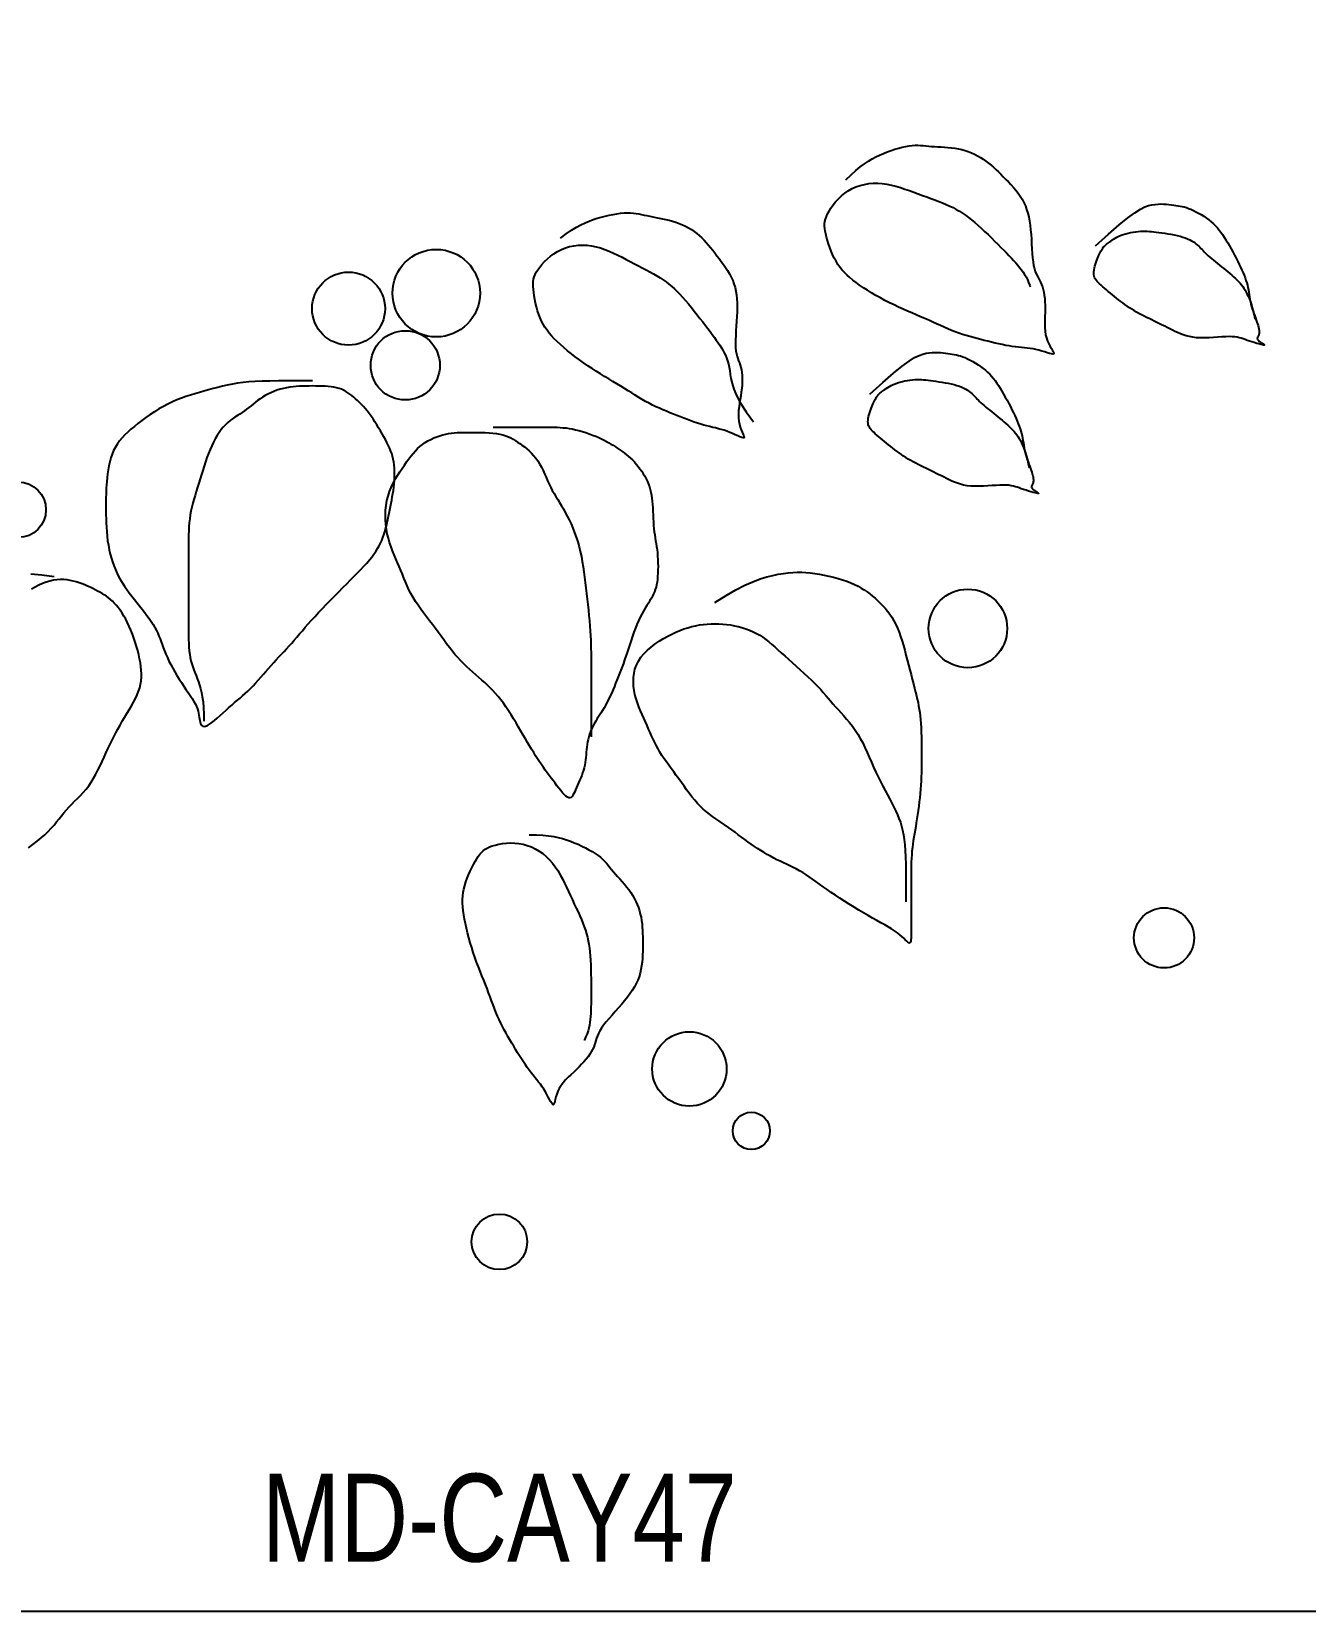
# Model space of a CAD drawing. Header units: millimetres. Extents: x 21129 to 2803301, y -510327 to 166837.
# Drawn here: x 369041 to 374845, y -160163 to -152966 of the extents above; entities that cross this region are included whole.
import ezdxf
from ezdxf.enums import TextEntityAlignment as Align

# ---------------------------------------------------------------- set-up
doc = ezdxf.new("R2010")
doc.units = ezdxf.units.MM
doc.layers.add('....01_TNT_A_DRAWING', color=7, linetype='Continuous')
doc.layers.add('....20_TNT_N_TEXT', color=9, linetype='Continuous')
doc.layers.add('....13_TNT_F_TREE', color=76, linetype='Continuous', transparency=0.5)
doc.styles.add('.TNT_A_TXT_3_NOTE', font='uromans.shx', dxfattribs={"width": 0.8})

# ---------------------------------------------------------------- blocks, each defined once
blk = doc.blocks.new('md-cay47')
for points in [[(789.2, 2355.6), (801.1, 2367.1), (812, 2376.9), (822.1, 2385.2), (831.6, 2392.2), (840.5, 2398.2), (849.1, 2403.2), (857.6, 2407.7), (866.1, 2411.7), (874.8, 2415.5), (883.5, 2419.1), (892.3, 2422.3), (901, 2425.3), (909.6, 2427.9), (917.9, 2430.1), (925.8, 2431.9), (933.3, 2433.2), (940.4, 2434), (947, 2434.3), (953.3, 2434.3), (959.5, 2434), (965.6, 2433.6), (971.7, 2433), (978, 2432.4), (984.6, 2431.8), (991.5, 2431.3), (998.8, 2430.9), (1006.3, 2430.5), (1014, 2430.1), (1021.9, 2429.5), (1029.8, 2428.7), (1037.7, 2427.6), (1045.5, 2426.2), (1053.2, 2424.5), (1060.8, 2422.4), (1068.2, 2419.9), (1075.5, 2417.1), (1082.5, 2413.9), (1089.3, 2410.5), (1095.9, 2406.7), (1102.3, 2402.7), (1108.4, 2398.4), (1114.3, 2393.9), (1120, 2389.1), (1125.7, 2384.2), (1131.2, 2379), (1136.8, 2373.7), (1142.3, 2368.2), (1148, 2362.5), (1153.7, 2356.7), (1159.5, 2350.8), (1165.3, 2344.7), (1171, 2338.5), (1176.5, 2332), (1181.6, 2325.3), (1186.5, 2318.4), (1190.9, 2311.3), (1194.8, 2303.9), (1198.2, 2296.2), (1201.1, 2288.1), (1203.7, 2279.8), (1205.8, 2271), (1207.6, 2261.8), (1209, 2252.1), (1210.2, 2242), (1211.1, 2231.4), (1211.9, 2220.5), (1212.5, 2209.5), (1213.1, 2198.5), (1213.8, 2188), (1214.6, 2177.9), (1215.7, 2168.6), (1217.1, 2160.3), (1218.8, 2153), (1220.8, 2146.7), (1223.1, 2141.2), (1225.5, 2136.2), (1228, 2131.5), (1230.5, 2127), (1232.8, 2122.3), (1235, 2117.3), (1237, 2111.9), (1238.7, 2105.9), (1240.1, 2099.6), (1241.3, 2092.7), (1242.2, 2085.5), (1242.8, 2078), (1243.2, 2070.1), (1243.3, 2061.9), (1243.2, 2053.5), (1242.9, 2044.9), (1242.7, 2036.3), (1242.6, 2027.6), (1242.7, 2019.1), (1243.3, 2010.9), (1244.3, 2002.9), (1246, 1995.4), (1248.4, 1988.4), (1251.3, 1982), (1254.4, 1976.2), (1257.4, 1971.2), (1260, 1966.9), (1262, 1963.5), (1262.9, 1961), (1262.6, 1959.4), (1260.8, 1958.9), (1257.7, 1959.2), (1253.4, 1960.2), (1248.2, 1961.7), (1242.3, 1963.5), (1235.9, 1965.5), (1229.2, 1967.4), (1222.4, 1969.1), (1215.7, 1970.5), (1209.1, 1971.6), (1202.6, 1972.4), (1196, 1973.1), (1189.3, 1973.7), (1182.5, 1974.4), (1175.6, 1975.1), (1168.4, 1976), (1161, 1977.2), (1153.4, 1978.6), (1145.6, 1980.2), (1137.6, 1981.9), (1129.5, 1983.8), (1121.3, 1985.8), (1113, 1987.8), (1104.7, 1989.9), (1096.4, 1992), (1088.1, 1994.1), (1079.8, 1996.3), (1071.5, 1998.5), (1063.2, 2001), (1054.9, 2003.5), (1046.5, 2006.3), (1038.2, 2009.3), (1029.9, 2012.5), (1021.6, 2016), (1013.2, 2019.7), (1004.7, 2023.5), (996, 2027.4), (987.2, 2031.5), (978.2, 2035.6), (969, 2039.8), (959.5, 2043.9), (949.8, 2048.1), (939.9, 2052.4), (929.9, 2056.7), (919.7, 2061.2), (909.4, 2065.9), (899.1, 2070.7), (888.7, 2075.8), (878.3, 2081.1), (868, 2086.6), (857.9, 2092.3), (848, 2098.1), (838.5, 2104), (829.3, 2109.9), (820.6, 2115.7), (812.5, 2121.5), (805.1, 2127.2), (798.2, 2132.8), (791.9, 2138.4), (786.1, 2144.2), (780.7, 2150.1), (775.7, 2156.4), (771.2, 2162.9), (766.9, 2170), (762.8, 2177.5), (759.1, 2185.4), (755.7, 2193.5), (752.5, 2201.7), (749.7, 2209.8), (747.2, 2217.7), (745.1, 2225.3), (743.4, 2232.3), (742, 2238.8), (741.1, 2244.7), (740.7, 2250.3), (740.8, 2255.7), (741.5, 2261), (742.8, 2266.4), (744.8, 2272), (747.6, 2278), (751.1, 2284.5), (755.3, 2291.3), (760.3, 2298.3), (765.9, 2305.4), (772.2, 2312.3), (779.2, 2318.9), (786.7, 2325.1), (794.7, 2330.7), (803.3, 2335.5), (812.3, 2339.5), (821.7, 2342.7), (831.4, 2345.2), (841.4, 2346.9), (851.6, 2347.8), (861.9, 2347.9), (872.3, 2347.3), (882.7, 2345.9), (893.1, 2343.8), (903.4, 2341.2), (913.7, 2338.1), (923.9, 2334.7), (934, 2331.1), (944.1, 2327.4), (954, 2323.7), (963.8, 2320.2), (973.4, 2316.7), (982.9, 2313.3), (992.1, 2309.9), (1001, 2306.5), (1009.7, 2303.1), (1018, 2299.6), (1026, 2296), (1033.6, 2292.3), (1040.9, 2288.4), (1048, 2284.3), (1054.9, 2279.9), (1061.8, 2275.2), (1068.7, 2270.1), (1075.6, 2264.6), (1082.8, 2258.6), (1090.2, 2252.2), (1097.7, 2245.3), (1105.4, 2238.1), (1113.1, 2230.8), (1120.7, 2223.3), (1128.1, 2216), (1135.4, 2208.8), (1142.3, 2201.8), (1148.9, 2195.3), (1155, 2189), (1160.9, 2183.1), (1166.3, 2177.4), (1171.5, 2171.9), (1176.4, 2166.6), (1180.9, 2161.3), (1185.2, 2156.1), (1189.2, 2150.9), (1193, 2145.6), (1196.5, 2140.1), (1199.8, 2134.4), (1202.9, 2128.3), (1205.7, 2121.7), (1208.4, 2114.7), (1209.1, 2112.2)], [(138.9, 2222.4), (152.2, 2232.3), (164.3, 2240.6), (175.4, 2247.5), (185.6, 2253.2), (195.3, 2257.9), (204.5, 2261.8), (213.5, 2265.1), (222.4, 2268), (231.5, 2270.7), (240.6, 2273.1), (249.8, 2275.2), (258.8, 2277), (267.6, 2278.5), (276.1, 2279.6), (284.2, 2280.3), (291.8, 2280.6), (298.9, 2280.5), (305.5, 2280), (311.8, 2279.1), (317.9, 2278.1), (323.8, 2276.8), (329.9, 2275.4), (336, 2274), (342.5, 2272.6), (349.3, 2271.2), (356.4, 2269.9), (363.8, 2268.5), (371.4, 2267), (379.1, 2265.4), (386.9, 2263.6), (394.6, 2261.6), (402.2, 2259.2), (409.6, 2256.5), (416.9, 2253.4), (423.9, 2249.9), (430.7, 2246.2), (437.3, 2242.2), (443.6, 2237.9), (449.7, 2233.3), (455.4, 2228.5), (460.9, 2223.4), (466.2, 2218.2), (471.3, 2212.7), (476.2, 2207.1), (481, 2201.2), (485.8, 2195.2), (490.6, 2189.1), (495.5, 2182.7), (500.5, 2176.2), (505.5, 2169.6), (510.4, 2162.8), (515.2, 2155.9), (519.8, 2148.8), (524.1, 2141.5), (528, 2134), (531.4, 2126.3), (534.3, 2118.5), (536.7, 2110.4), (538.6, 2102.1), (540, 2093.4), (541, 2084.5), (541.6, 2075.1), (541.8, 2065.4), (541.6, 2055.2), (541.1, 2044.5), (540.4, 2033.6), (539.6, 2022.6), (538.9, 2011.7), (538.2, 2001.1), (537.7, 1991), (537.5, 1981.7), (537.8, 1973.2), (538.6, 1965.8), (539.8, 1959.3), (541.3, 1953.5), (543.1, 1948.3), (544.9, 1943.3), (546.8, 1938.5), (548.5, 1933.5), (550.1, 1928.3), (551.3, 1922.7), (552.2, 1916.6), (552.8, 1910), (553, 1903.1), (553, 1895.9), (552.7, 1888.3), (552, 1880.4), (551.1, 1872.3), (549.9, 1864), (548.5, 1855.5), (547.1, 1846.9), (545.9, 1838.4), (545, 1830), (544.4, 1821.7), (544.4, 1813.7), (545.1, 1806), (546.6, 1798.8), (548.7, 1792), (551, 1785.9), (553.3, 1780.5), (555.3, 1775.9), (556.8, 1772.3), (557.4, 1769.6), (556.9, 1768.1), (555.1, 1767.8), (552, 1768.6), (547.9, 1770.1), (543, 1772.2), (537.3, 1774.8), (531.3, 1777.6), (524.9, 1780.4), (518.4, 1783), (511.9, 1785.2), (505.5, 1787.1), (499.1, 1788.8), (492.6, 1790.4), (486.1, 1791.8), (479.4, 1793.4), (472.7, 1795), (465.7, 1796.8), (458.5, 1799), (451.1, 1801.3), (443.6, 1803.9), (435.9, 1806.7), (428.1, 1809.6), (420.2, 1812.6), (412.3, 1815.7), (404.3, 1818.8), (396.3, 1822), (388.4, 1825.2), (380.4, 1828.4), (372.5, 1831.7), (364.6, 1835.2), (356.6, 1838.8), (348.8, 1842.6), (340.9, 1846.7), (333.1, 1851), (325.3, 1855.5), (317.4, 1860.2), (309.5, 1865.1), (301.4, 1870.2), (293.2, 1875.3), (284.8, 1880.6), (276.2, 1885.9), (267.4, 1891.2), (258.3, 1896.6), (249, 1902.2), (239.6, 1907.8), (230.1, 1913.5), (220.5, 1919.5), (210.9, 1925.6), (201.2, 1932), (191.6, 1938.6), (182.2, 1945.4), (172.9, 1952.4), (163.8, 1959.4), (155.1, 1966.5), (146.8, 1973.5), (138.9, 1980.4), (131.7, 1987.2), (125, 1993.8), (118.9, 2000.2), (113.4, 2006.7), (108.4, 2013.1), (103.8, 2019.7), (99.7, 2026.5), (96, 2033.7), (92.7, 2041.2), (89.7, 2049.2), (87, 2057.5), (84.6, 2066), (82.5, 2074.5), (80.8, 2082.9), (79.4, 2091.1), (78.3, 2098.8), (77.4, 2106.1), (76.9, 2112.6), (76.8, 2118.6), (77.1, 2124.2), (77.9, 2129.6), (79.3, 2134.8), (81.3, 2139.9), (84, 2145.2), (87.5, 2150.8), (91.8, 2156.8), (96.9, 2163), (102.8, 2169.3), (109.3, 2175.6), (116.4, 2181.6), (124.2, 2187.3), (132.4, 2192.5), (141.1, 2196.9), (150.2, 2200.6), (159.7, 2203.4), (169.4, 2205.4), (179.4, 2206.6), (189.5, 2207), (199.7, 2206.5), (210, 2205.3), (220.2, 2203.3), (230.3, 2200.6), (240.3, 2197.2), (250.2, 2193.3), (260, 2188.9), (269.7, 2184.2), (279.3, 2179.3), (288.8, 2174.3), (298.2, 2169.4), (307.4, 2164.6), (316.5, 2159.9), (325.4, 2155.3), (334.1, 2150.7), (342.6, 2146.2), (350.7, 2141.7), (358.5, 2137.2), (366, 2132.6), (373, 2127.9), (379.8, 2123.1), (386.2, 2118.1), (392.5, 2112.9), (398.7, 2107.3), (404.9, 2101.4), (411.1, 2095), (417.4, 2088.2), (423.9, 2080.8), (430.5, 2073), (437.2, 2064.9), (443.8, 2056.6), (450.4, 2048.2), (456.8, 2040), (463.1, 2031.9), (469.1, 2024.1), (474.7, 2016.8), (480, 2009.8), (485, 2003.1), (489.7, 1996.8), (494.1, 1990.7), (498.3, 1984.7), (502.1, 1978.9), (505.7, 1973.2), (509, 1967.5), (512, 1961.8), (514.8, 1955.9), (517.3, 1949.8), (519.6, 1943.3), (521.6, 1936.5), (523.3, 1929.1), (524.7, 1921.2), (525.9, 1912.5), (527.5, 1902.8), (530, 1891.7), (534, 1879), (540.3, 1864.2), (549.4, 1847.1), (561.9, 1827.3), (578.5, 1804.4)], [(1358.3, 2205.1), (1387.9, 2232), (1412.2, 2253.1), (1431.8, 2269.1), (1447.7, 2280.7), (1460.3, 2288.7), (1470.5, 2293.8), (1479.1, 2296.9), (1486.6, 2298.7), (1493.7, 2299.8), (1500.6, 2300.4), (1507.2, 2300.6), (1513.5, 2300.5), (1519.5, 2300.1), (1525.3, 2299.5), (1530.9, 2298.9), (1536.2, 2298.2), (1541.2, 2297.5), (1546, 2296.7), (1550.8, 2295.9), (1555.5, 2295), (1560.2, 2293.8), (1565.1, 2292.4), (1570.1, 2290.7), (1575.4, 2288.6), (1581, 2286.1), (1586.8, 2283.1), (1592.8, 2279.9), (1598.9, 2276.3), (1604.9, 2272.5), (1610.8, 2268.4), (1616.4, 2264.2), (1621.8, 2259.9), (1626.7, 2255.4), (1631.4, 2250.9), (1635.7, 2246.2), (1639.8, 2241.3), (1643.8, 2236.2), (1647.6, 2230.8), (1651.4, 2225), (1655.3, 2218.9), (1659.2, 2212.4), (1663.1, 2205.6), (1667, 2198.6), (1670.9, 2191.4), (1674.7, 2184.2), (1678.4, 2177), (1682, 2169.9), (1685.3, 2163.1), (1688.5, 2156.5), (1691.4, 2150.1), (1694.1, 2144), (1696.6, 2138.1), (1698.8, 2132.4), (1700.8, 2126.7), (1702.5, 2121.2), (1704, 2115.8), (1705.2, 2110.4), (1706.2, 2105), (1707.2, 2099.6), (1708, 2094.2), (1708.8, 2088.9), (1709.8, 2083.5), (1710.8, 2078.1), (1712, 2072.7), (1713.5, 2067.3), (1715.2, 2061.8), (1717, 2056.5), (1718.8, 2051.2), (1720.7, 2046), (1722.6, 2041), (1724.4, 2036.2), (1725.9, 2031.7), (1727.3, 2027.4), (1728.5, 2023.5), (1729.4, 2019.8), (1730.1, 2016.4), (1730.6, 2013.3), (1730.9, 2010.5), (1730.9, 2008), (1730.8, 2005.8), (1730.4, 2003.9), (1729.8, 2002.2), (1729.2, 2000.8), (1728.5, 1999.5), (1727.8, 1998.3), (1727.2, 1997.3), (1726.8, 1996.2), (1726.5, 1995.2), (1726.5, 1994.2), (1726.7, 1993.1), (1727.2, 1992), (1728, 1990.8), (1729, 1989.6), (1730.3, 1988.4), (1731.8, 1987.2), (1733.6, 1985.9), (1735.6, 1984.6), (1737.7, 1983.3), (1739.7, 1982), (1741.3, 1981), (1742.5, 1980.1), (1743, 1979.5), (1742.6, 1979.2), (1741.1, 1979.3), (1738.4, 1979.7), (1734.8, 1980.6), (1730.3, 1981.8), (1725.2, 1983.2), (1719.8, 1984.8), (1714.2, 1986.5), (1708.6, 1988.2), (1703.4, 1990), (1698.6, 1991.7), (1694.2, 1993.3), (1689.8, 1994.7), (1685.4, 1996), (1680.6, 1997), (1675.4, 1997.8), (1669.5, 1998.3), (1662.6, 1998.4), (1654.8, 1998.2), (1646, 1997.7), (1636.7, 1997.1), (1626.9, 1996.5), (1616.9, 1995.9), (1607, 1995.6), (1597.3, 1995.6), (1588.2, 1996), (1579.7, 1997), (1571.9, 1998.4), (1564.6, 2000.2), (1557.8, 2002.4), (1551.3, 2004.9), (1545.1, 2007.6), (1539.1, 2010.4), (1533.2, 2013.3), (1527.3, 2016.2), (1521.5, 2019.1), (1515.6, 2022), (1509.7, 2024.9), (1503.8, 2027.8), (1497.9, 2030.7), (1492, 2033.7), (1486.1, 2036.6), (1480.2, 2039.5), (1474.3, 2042.4), (1468.5, 2045.3), (1462.7, 2048.3), (1457, 2051.4), (1451.4, 2054.5), (1445.9, 2057.7), (1440.5, 2061), (1435.3, 2064.4), (1430.2, 2067.9), (1425.2, 2071.5), (1420.3, 2075.1), (1415.4, 2078.8), (1410.7, 2082.6), (1405.9, 2086.3), (1401.2, 2090.1), (1396.5, 2093.9), (1391.8, 2097.7), (1387.2, 2101.4), (1382.8, 2105.1), (1378.5, 2108.6), (1374.5, 2112.1), (1370.8, 2115.4), (1367.4, 2118.5), (1364.3, 2121.5), (1361.6, 2124.4), (1359.3, 2127.2), (1357.4, 2130), (1355.9, 2132.9), (1354.8, 2136), (1354.1, 2139.2), (1353.9, 2142.8), (1354.1, 2146.6), (1354.7, 2150.7), (1355.6, 2154.9), (1356.7, 2159.3), (1358.1, 2163.7), (1359.6, 2168.1), (1361.2, 2172.4), (1362.8, 2176.5), (1364.3, 2180.3), (1365.9, 2183.9), (1367.4, 2187.3), (1368.9, 2190.3), (1370.3, 2193.2), (1371.7, 2195.7), (1373.1, 2198), (1374.4, 2200.1), (1375.7, 2201.9), (1377, 2203.5), (1378.4, 2204.9), (1379.8, 2206.3), (1381.4, 2207.7), (1383.1, 2209.1), (1385.1, 2210.6), (1387.3, 2212.3), (1389.8, 2214.2), (1392.6, 2216.2), (1395.7, 2218.4), (1399.1, 2220.6), (1402.8, 2222.9), (1406.9, 2225.1), (1411.4, 2227.3), (1416.2, 2229.3), (1421.3, 2231.1), (1426.8, 2232.8), (1432.4, 2234.3), (1438.2, 2235.5), (1444, 2236.6), (1449.8, 2237.5), (1455.4, 2238.1), (1460.8, 2238.6), (1466, 2238.8), (1470.9, 2238.8), (1475.8, 2238.6), (1480.7, 2238.3), (1485.7, 2237.8), (1490.9, 2237.2), (1496.4, 2236.5), (1502.4, 2235.7), (1508.8, 2234.8), (1515.6, 2233.8), (1522.6, 2232.8), (1529.8, 2231.6), (1536.9, 2230.3), (1543.9, 2228.8), (1550.6, 2227.2), (1556.9, 2225.4), (1562.6, 2223.4), (1567.9, 2221.3), (1572.7, 2219.1), (1577, 2216.7), (1580.9, 2214.3), (1584.5, 2211.8), (1587.7, 2209.3), (1590.7, 2206.8), (1593.4, 2204.3), (1595.9, 2201.9), (1598.3, 2199.4), (1600.7, 2196.9), (1603.1, 2194.3), (1605.7, 2191.6), (1608.5, 2188.7), (1611.5, 2185.8), (1615, 2182.6), (1618.7, 2179.3), (1622.7, 2175.8), (1627, 2172.3), (1631.4, 2168.6), (1636, 2164.9), (1640.7, 2161.1), (1645.4, 2157.4), (1650.1, 2153.6), (1654.8, 2149.8), (1659.4, 2146), (1663.9, 2142.2), (1668.3, 2138.5), (1672.6, 2134.8), (1676.6, 2131.1), (1680.4, 2127.4), (1684, 2123.7), (1687.3, 2120.1), (1690.4, 2116.4), (1693.4, 2112.5), (1696.2, 2108.5), (1698.8, 2104.2), (1701.4, 2099.7), (1703.9, 2094.8), (1706.3, 2089.6), (1708.7, 2083.9), (1711, 2077.7), (1713.2, 2071), (1715.3, 2063.7), (1717.4, 2055.8), (1719.3, 2047.2), (1721.2, 2037.9)], [(843.9, 1867.1), (873.4, 1894), (897.7, 1915.1), (917.4, 1931.1), (933.2, 1942.6), (945.9, 1950.6), (956.1, 1955.8), (964.6, 1958.9), (972.1, 1960.6), (979.3, 1961.7), (986.1, 1962.4), (992.7, 1962.6), (999, 1962.5), (1005.1, 1962.1), (1010.9, 1961.5), (1016.4, 1960.9), (1021.7, 1960.1), (1026.7, 1959.5), (1031.6, 1958.7), (1036.3, 1957.9), (1041, 1957), (1045.8, 1955.8), (1050.6, 1954.4), (1055.6, 1952.7), (1060.9, 1950.6), (1066.5, 1948), (1072.4, 1945.1), (1078.4, 1941.8), (1084.4, 1938.3), (1090.4, 1934.4), (1096.3, 1930.4), (1102, 1926.2), (1107.3, 1921.9), (1112.3, 1917.4), (1116.9, 1912.9), (1121.3, 1908.2), (1125.4, 1903.3), (1129.3, 1898.2), (1133.2, 1892.7), (1137, 1887), (1140.8, 1880.9), (1144.7, 1874.4), (1148.6, 1867.6), (1152.5, 1860.6), (1156.4, 1853.4), (1160.2, 1846.2), (1164, 1839), (1167.5, 1831.9), (1170.9, 1825.1), (1174, 1818.5), (1177, 1812.1), (1179.7, 1806), (1182.1, 1800.1), (1184.3, 1794.3), (1186.3, 1788.7), (1188, 1783.2), (1189.5, 1777.8), (1190.8, 1772.3), (1191.8, 1767), (1192.7, 1761.6), (1193.6, 1756.2), (1194.4, 1750.9), (1195.3, 1745.5), (1196.3, 1740.1), (1197.6, 1734.7), (1199, 1729.3), (1200.7, 1723.8), (1202.5, 1718.5), (1204.4, 1713.2), (1206.3, 1708), (1208.1, 1703), (1209.9, 1698.2), (1211.5, 1693.7), (1212.9, 1689.4), (1214, 1685.4), (1215, 1681.8), (1215.7, 1678.4), (1216.2, 1675.3), (1216.4, 1672.5), (1216.5, 1670), (1216.3, 1667.8), (1215.9, 1665.9), (1215.4, 1664.2), (1214.7, 1662.8), (1214, 1661.5), (1213.4, 1660.3), (1212.8, 1659.3), (1212.3, 1658.2), (1212.1, 1657.2), (1212, 1656.2), (1212.3, 1655.1), (1212.8, 1654), (1213.6, 1652.8), (1214.6, 1651.6), (1215.8, 1650.4), (1217.4, 1649.2), (1219.2, 1647.9), (1221.2, 1646.5), (1223.3, 1645.2), (1225.2, 1644), (1226.9, 1643), (1228, 1642.1), (1228.5, 1641.5), (1228.1, 1641.2), (1226.6, 1641.2), (1224, 1641.7), (1220.3, 1642.6), (1215.8, 1643.8), (1210.7, 1645.2), (1205.3, 1646.8), (1199.7, 1648.5), (1194.2, 1650.2), (1189, 1652), (1184.2, 1653.7), (1179.7, 1655.3), (1175.4, 1656.7), (1170.9, 1658), (1166.2, 1659), (1160.9, 1659.8), (1155, 1660.2), (1148.2, 1660.4), (1140.3, 1660.2), (1131.6, 1659.7), (1122.2, 1659.1), (1112.4, 1658.5), (1102.5, 1657.9), (1092.5, 1657.6), (1082.9, 1657.6), (1073.7, 1658), (1065.3, 1658.9), (1057.4, 1660.4), (1050.2, 1662.2), (1043.3, 1664.4), (1036.9, 1666.9), (1030.7, 1669.6), (1024.7, 1672.4), (1018.8, 1675.3), (1012.9, 1678.2), (1007, 1681.1), (1001.1, 1684), (995.2, 1686.9), (989.3, 1689.8), (983.4, 1692.7), (977.5, 1695.6), (971.6, 1698.5), (965.8, 1701.5), (959.9, 1704.4), (954.1, 1707.3), (948.3, 1710.3), (942.6, 1713.4), (937, 1716.5), (931.4, 1719.7), (926.1, 1723), (920.8, 1726.4), (915.7, 1729.9), (910.7, 1733.5), (905.8, 1737.1), (901, 1740.8), (896.2, 1744.6), (891.5, 1748.3), (886.7, 1752.1), (882, 1755.9), (877.4, 1759.7), (872.8, 1763.4), (868.3, 1767.1), (864.1, 1770.6), (860.1, 1774.1), (856.3, 1777.4), (852.9, 1780.5), (849.8, 1783.5), (847.2, 1786.4), (844.9, 1789.2), (843, 1792), (841.4, 1794.9), (840.4, 1798), (839.7, 1801.2), (839.5, 1804.7), (839.7, 1808.6), (840.2, 1812.7), (841.1, 1816.9), (842.3, 1821.3), (843.6, 1825.7), (845.1, 1830.1), (846.7, 1834.4), (848.3, 1838.5), (849.9, 1842.3), (851.4, 1845.9), (852.9, 1849.3), (854.4, 1852.3), (855.8, 1855.2), (857.2, 1857.7), (858.6, 1860), (859.9, 1862.1), (861.2, 1863.9), (862.6, 1865.5), (863.9, 1866.9), (865.4, 1868.3), (866.9, 1869.7), (868.7, 1871.1), (870.6, 1872.6), (872.8, 1874.3), (875.3, 1876.2), (878.1, 1878.2), (881.2, 1880.4), (884.6, 1882.6), (888.4, 1884.9), (892.5, 1887.1), (896.9, 1889.3), (901.7, 1891.3), (906.9, 1893.1), (912.3, 1894.8), (918, 1896.3), (923.7, 1897.5), (929.5, 1898.6), (935.3, 1899.5), (940.9, 1900.1), (946.4, 1900.6), (951.5, 1900.8), (956.5, 1900.8), (961.4, 1900.6), (966.2, 1900.3), (971.2, 1899.8), (976.5, 1899.2), (982, 1898.5), (987.9, 1897.7), (994.3, 1896.8), (1001.1, 1895.8), (1008.2, 1894.7), (1015.3, 1893.6), (1022.5, 1892.2), (1029.4, 1890.8), (1036.1, 1889.2), (1042.4, 1887.4), (1048.2, 1885.4), (1053.4, 1883.3), (1058.2, 1881.1), (1062.6, 1878.7), (1066.5, 1876.3), (1070.1, 1873.8), (1073.3, 1871.3), (1076.2, 1868.8), (1078.9, 1866.3), (1081.4, 1863.9), (1083.8, 1861.4), (1086.2, 1858.9), (1088.7, 1856.3), (1091.2, 1853.6), (1094, 1850.7), (1097.1, 1847.7), (1100.5, 1844.6), (1104.3, 1841.3), (1108.3, 1837.8), (1112.5, 1834.3), (1117, 1830.6), (1121.6, 1826.9), (1126.2, 1823.1), (1130.9, 1819.3), (1135.7, 1815.6), (1140.3, 1811.8), (1145, 1808), (1149.5, 1804.2), (1153.9, 1800.5), (1158.1, 1796.7), (1162.1, 1793), (1166, 1789.4), (1169.5, 1785.7), (1172.9, 1782.1), (1176, 1778.3), (1178.9, 1774.5), (1181.7, 1770.5), (1184.4, 1766.2), (1187, 1761.7), (1189.4, 1756.8), (1191.9, 1751.5), (1194.2, 1745.9), (1196.5, 1739.7), (1198.7, 1733), (1200.9, 1725.7), (1202.9, 1717.8), (1204.9, 1709.2), (1206.8, 1699.9)], [(-426.1, 1897.8), (-455.1, 1897.8), (-480.7, 1897.7), (-503.2, 1897.6), (-523, 1897.3), (-540.6, 1896.8), (-556.4, 1896.2), (-570.6, 1895.2), (-583.9, 1893.9), (-596.5, 1892.2), (-608.4, 1890.3), (-620, 1888), (-631.1, 1885.6), (-641.8, 1882.9), (-652.4, 1880.1), (-662.8, 1877.2), (-673.1, 1874.3), (-683.4, 1871.4), (-693.7, 1868.3), (-703.9, 1865.2), (-714.2, 1861.8), (-724.5, 1858.2), (-734.8, 1854.2), (-745.1, 1849.8), (-755.4, 1844.9), (-765.7, 1839.5), (-775.9, 1833.7), (-785.9, 1827.4), (-795.8, 1820.9), (-805.4, 1814.3), (-814.6, 1807.5), (-823.5, 1800.7), (-831.8, 1794), (-839.6, 1787.5), (-846.9, 1781), (-853.6, 1774.6), (-859.8, 1768.1), (-865.4, 1761.4), (-870.4, 1754.4), (-874.9, 1747), (-878.9, 1739.2), (-882.3, 1730.9), (-885.2, 1722.1), (-887.6, 1713.1), (-889.6, 1703.9), (-891.3, 1694.8), (-892.6, 1685.8), (-893.7, 1677), (-894.5, 1668.7), (-895.2, 1660.9), (-895.7, 1653.5), (-896, 1646.3), (-896.3, 1639.3), (-896.4, 1632.3), (-896.5, 1625.2), (-896.5, 1617.8), (-896.5, 1609.9), (-896.5, 1601.6), (-896.4, 1592.8), (-896.3, 1583.5), (-896, 1574), (-895.5, 1564.1), (-894.8, 1554), (-893.9, 1543.8), (-892.6, 1533.6), (-890.9, 1523.3), (-888.9, 1513.1), (-886.5, 1502.9), (-883.8, 1492.9), (-880.6, 1483.1), (-877.1, 1473.5), (-873.3, 1464.2), (-869.1, 1455.2), (-864.5, 1446.6), (-859.6, 1438.3), (-854.4, 1430.3), (-849, 1422.4), (-843.4, 1414.8), (-837.6, 1407.3), (-831.8, 1399.9), (-825.9, 1392.6), (-820.1, 1385.2), (-814.3, 1377.9), (-808.6, 1370.7), (-803.2, 1363.5), (-798, 1356.3), (-793.1, 1349.3), (-788.7, 1342.5), (-784.8, 1335.8), (-781.4, 1329.3), (-778.4, 1322.9), (-775.7, 1316.5), (-773.3, 1310.1), (-770.9, 1303.6), (-768.5, 1297), (-766, 1290.1), (-763.2, 1282.9), (-760.1, 1275.4), (-756.6, 1267.6), (-752.9, 1259.5), (-748.8, 1251.3), (-744.4, 1243.1), (-739.8, 1234.7), (-735, 1226.5), (-729.9, 1218.3), (-724.7, 1210.3), (-719.4, 1202.5), (-714.2, 1195), (-709.1, 1187.7), (-704.3, 1180.7), (-699.9, 1174), (-696, 1167.6), (-692.7, 1161.5), (-690.1, 1155.8), (-688.1, 1150.5), (-686.6, 1145.4), (-685.6, 1140.7), (-684.8, 1136.3), (-684.1, 1132), (-683.5, 1128.1), (-682.9, 1124.3), (-682, 1120.7), (-680.9, 1117.5), (-679.5, 1114.7), (-677.7, 1112.6), (-675.5, 1111.1), (-672.7, 1110.5), (-669.3, 1111), (-665.2, 1112.6), (-660.5, 1115.4), (-655.1, 1119.3), (-649.2, 1124), (-642.9, 1129.4), (-636.4, 1135.3), (-629.7, 1141.5), (-622.9, 1147.7), (-616.2, 1153.7), (-609.7, 1159.4), (-603.3, 1164.8), (-597.1, 1170.1), (-591, 1175.2), (-585, 1180.4), (-579, 1185.6), (-573.1, 1191.1), (-567.2, 1196.8), (-561.4, 1202.8), (-555.5, 1209.2), (-549.6, 1215.7), (-543.7, 1222.5), (-537.8, 1229.3), (-532, 1236.1), (-526.1, 1242.9), (-520.2, 1249.6), (-514.3, 1256.2), (-508.4, 1262.5), (-502.6, 1268.8), (-496.7, 1275.1), (-490.8, 1281.3), (-484.9, 1287.6), (-479, 1294), (-473.2, 1300.5), (-467.3, 1307.3), (-461.3, 1314.2), (-455.2, 1321.3), (-448.9, 1328.7), (-442.3, 1336.4), (-435.4, 1344.3), (-428.1, 1352.6), (-420.2, 1361.3), (-411.9, 1370.2), (-403.1, 1379.5), (-394, 1388.9), (-384.7, 1398.5), (-375.3, 1408), (-365.9, 1417.4), (-356.7, 1426.7), (-347.7, 1435.7), (-339.1, 1444.3), (-330.9, 1452.6), (-323, 1460.6), (-315.6, 1468.2), (-308.7, 1475.6), (-302.3, 1482.8), (-296.3, 1489.7), (-290.9, 1496.4), (-286, 1502.9), (-281.6, 1509.3), (-277.7, 1515.6), (-274.2, 1521.8), (-271.1, 1528.1), (-268.3, 1534.4), (-265.8, 1540.8), (-263.5, 1547.3), (-261.3, 1554), (-259.4, 1560.8), (-257.6, 1567.8), (-255.9, 1574.9), (-254.2, 1582.1), (-252.7, 1589.4), (-251.2, 1596.7), (-249.7, 1604.1), (-248.3, 1611.4), (-246.8, 1618.8), (-245.4, 1626.1), (-244.1, 1633.4), (-242.9, 1640.8), (-241.7, 1648.1), (-240.8, 1655.5), (-239.9, 1662.8), (-239.3, 1670.2), (-238.9, 1677.5), (-238.7, 1684.7), (-238.7, 1691.9), (-239, 1699.1), (-239.7, 1706.1), (-240.6, 1712.9), (-241.9, 1719.6), (-243.5, 1726.1), (-245.5, 1732.5), (-247.9, 1738.8), (-250.5, 1745.1), (-253.4, 1751.3), (-256.5, 1757.6), (-259.9, 1764), (-263.5, 1770.5), (-267.2, 1777.2), (-271.1, 1784), (-275.2, 1790.9), (-279.4, 1797.7), (-283.6, 1804.4), (-288, 1811), (-292.4, 1817.3), (-296.8, 1823.4), (-301.2, 1829.1), (-305.6, 1834.4), (-310, 1839.5), (-314.4, 1844.2), (-318.8, 1848.7), (-323.2, 1852.9), (-327.6, 1856.8), (-332, 1860.6), (-336.5, 1864.2), (-340.9, 1867.5), (-345.5, 1870.7), (-350.2, 1873.6), (-355.1, 1876.2), (-360.2, 1878.5), (-365.5, 1880.5), (-371.2, 1882.1), (-377.3, 1883.4), (-383.7, 1884.4), (-390.3, 1885.1), (-397.2, 1885.6), (-404.3, 1885.8), (-411.5, 1886), (-418.8, 1886), (-426.1, 1886.1), (-433.5, 1886), (-440.8, 1886), (-448.2, 1885.8), (-455.5, 1885.6), (-462.9, 1885.1), (-470.2, 1884.4), (-477.6, 1883.4), (-484.9, 1882.1), (-492.3, 1880.5), (-499.6, 1878.5), (-506.8, 1876.2), (-513.8, 1873.6), (-520.7, 1870.7), (-527.4, 1867.5), (-533.7, 1864.2), (-539.8, 1860.6), (-545.5, 1856.8), (-550.9, 1852.9), (-556.1, 1849), (-561.1, 1844.9), (-566, 1840.9), (-570.9, 1836.9), (-575.9, 1833), (-581, 1829.3), (-586.2, 1825.7), (-591.6, 1822.2), (-597, 1818.7), (-602.5, 1815.1), (-608, 1811.3), (-613.5, 1807.2), (-618.8, 1802.8), (-624.1, 1797.9), (-629.1, 1792.5), (-634, 1786.6), (-638.7, 1780.1), (-643.2, 1773.2), (-647.5, 1765.8), (-651.6, 1758), (-655.6, 1749.8), (-659.4, 1741.1), (-662.9, 1732.2), (-666.4, 1722.9), (-669.7, 1713.4), (-672.8, 1703.7), (-675.9, 1693.9), (-678.9, 1684.1), (-681.9, 1674.4), (-684.8, 1664.8), (-687.8, 1655.3), (-690.7, 1646), (-693.4, 1636.9), (-696.1, 1627.8), (-698.6, 1618.9), (-700.8, 1610), (-702.8, 1601.1), (-704.4, 1592.3), (-705.7, 1583.5), (-706.7, 1574.6), (-707.4, 1565.7), (-707.9, 1556.6), (-708.1, 1547.3), (-708.3, 1537.8), (-708.3, 1528), (-708.4, 1517.9), (-708.4, 1507.5), (-708.4, 1496.7), (-708.4, 1485.6), (-708.4, 1474.3), (-708.4, 1462.9), (-708.4, 1451.3), (-708.4, 1439.6), (-708.4, 1427.8), (-708.4, 1416.1), (-708.4, 1404.4), (-708.4, 1392.8), (-708.4, 1381.3), (-708.4, 1370), (-708.4, 1359), (-708.4, 1348.2), (-708.4, 1337.8), (-708.3, 1327.7), (-708.3, 1317.9), (-708.1, 1308.6), (-707.9, 1299.6), (-707.4, 1290.9), (-706.7, 1282.7), (-705.7, 1274.8), (-704.4, 1267.3), (-702.8, 1260.1), (-700.8, 1253.2), (-698.6, 1246.5), (-696.2, 1239.8), (-693.7, 1233.2), (-691.1, 1226.5), (-688.4, 1219.6), (-685.8, 1212.4), (-683.3, 1204.9), (-680.9, 1196.7), (-678.8, 1187.7), (-676.9, 1177.7), (-675.3, 1166.3), (-674.1, 1153.5), (-673.3, 1138.9), (-673.1, 1122.3)], [(-14.5, 1792.1), (13.7, 1792.1), (37, 1792.1), (56.1, 1792.1), (71.7, 1792.1), (84.3, 1792.1), (94.6, 1792.1), (103.2, 1792.1), (110.9, 1792.1), (118.1, 1792.1), (125, 1792), (131.7, 1791.9), (138.3, 1791.6), (145, 1791.1), (151.7, 1790.4), (158.6, 1789.4), (165.8, 1788.1), (173.3, 1786.5), (181, 1784.5), (189, 1782.3), (196.9, 1779.8), (204.7, 1777.2), (212.3, 1774.4), (219.7, 1771.5), (226.5, 1768.6), (232.9, 1765.6), (238.7, 1762.7), (244.2, 1759.8), (249.3, 1756.8), (254.1, 1753.9), (258.8, 1750.9), (263.3, 1748), (267.7, 1745.1), (272.1, 1742.1), (276.5, 1739.1), (280.9, 1736), (285.3, 1732.8), (289.7, 1729.4), (294.1, 1725.8), (298.5, 1721.9), (303, 1717.6), (307.4, 1713.1), (311.7, 1708.2), (316, 1703), (320.1, 1697.6), (324.1, 1692), (327.8, 1686.3), (331.2, 1680.4), (334.3, 1674.6), (337.1, 1668.7), (339.5, 1662.8), (341.6, 1656.7), (343.4, 1650.6), (344.9, 1644.2), (346.2, 1637.7), (347.2, 1630.8), (348, 1623.7), (348.7, 1616.1), (349.2, 1608.4), (349.6, 1600.4), (350, 1592.3), (350.4, 1584.3), (350.8, 1576.3), (351.3, 1568.5), (352, 1561), (352.8, 1553.8), (353.7, 1546.9), (354.8, 1540.2), (355.9, 1533.6), (357, 1527), (358, 1520.2), (359, 1513.3), (359.8, 1506.2), (360.4, 1498.7), (360.9, 1490.9), (361.2, 1483), (361.3, 1475.1), (361.2, 1467.2), (360.9, 1459.6), (360.4, 1452.3), (359.8, 1445.5), (359, 1439.1), (357.9, 1433.2), (356.7, 1427.7), (355.1, 1422.4), (353.3, 1417.4), (351.3, 1412.4), (348.8, 1407.4), (346.1, 1402.4), (343, 1397.1), (339.6, 1391.7), (335.9, 1385.9), (332.1, 1379.9), (328.2, 1373.4), (324.3, 1366.6), (320.4, 1359.3), (316.7, 1351.5), (313.1, 1343.1), (309.7, 1334.4), (306.4, 1325.3), (303.2, 1316), (300.1, 1306.6), (297.1, 1297.2), (294.1, 1288), (291.2, 1279), (288.3, 1270.4), (285.3, 1262.1), (282.4, 1254), (279.4, 1246.2), (276.5, 1238.6), (273.6, 1231.1), (270.6, 1223.7), (267.7, 1216.3), (264.7, 1209), (261.8, 1201.7), (258.8, 1194.4), (255.7, 1187.2), (252.5, 1180.1), (249.2, 1173.1), (245.8, 1166.3), (242.2, 1159.6), (238.4, 1153), (234.6, 1146.7), (230.7, 1140.5), (226.8, 1134.3), (223, 1128.3), (219.3, 1122.4), (215.9, 1116.5), (212.8, 1110.6), (210, 1104.7), (207.6, 1098.8), (205.5, 1093), (203.7, 1087.1), (202.2, 1081.2), (201, 1075.4), (199.9, 1069.5), (199.1, 1063.6), (198.4, 1057.7), (197.9, 1051.9), (197.4, 1046), (196.9, 1040.1), (196.3, 1034.2), (195.5, 1028.4), (194.5, 1022.5), (193.2, 1016.6), (191.6, 1010.7), (189.6, 1004.9), (187.5, 999.1), (185.1, 993.3), (182.7, 987.7), (180.3, 982.2), (177.8, 976.8), (175.6, 971.6), (173.4, 966.5), (171.4, 961.8), (169.5, 957.6), (167.5, 953.9), (165.4, 951), (163.2, 949), (160.7, 948), (157.9, 948.1), (154.8, 949.4), (151.4, 951.9), (147.7, 955.3), (143.7, 959.6), (139.6, 964.5), (135.3, 969.8), (131, 975.5), (126.6, 981.4), (122.2, 987.2), (117.7, 993.1), (113.3, 999.1), (108.9, 1005.1), (104.5, 1011.2), (100.1, 1017.4), (95.7, 1023.8), (91.3, 1030.3), (86.9, 1037), (82.4, 1043.9), (78, 1051.1), (73.4, 1058.5), (68.8, 1066.1), (64, 1074.1), (59.1, 1082.4), (54.1, 1091), (48.8, 1100), (43.4, 1109.2), (37.9, 1118.6), (32.2, 1128), (26.5, 1137.3), (20.7, 1146.4), (14.8, 1155.1), (9, 1163.5), (3.1, 1171.3), (-2.8, 1178.6), (-8.8, 1185.5), (-14.8, 1192.1), (-20.9, 1198.4), (-27.1, 1204.5), (-33.5, 1210.5), (-40, 1216.3), (-46.7, 1222.2), (-53.6, 1228.2), (-60.5, 1234.2), (-67.5, 1240.3), (-74.4, 1246.7), (-81.4, 1253.2), (-88.2, 1260.1), (-94.9, 1267.3), (-101.4, 1274.8), (-107.8, 1282.6), (-114.1, 1290.7), (-120.4, 1299.1), (-126.6, 1307.6), (-132.9, 1316.3), (-139.3, 1325), (-145.9, 1333.8), (-152.6, 1342.6), (-159.3, 1351.5), (-166.1, 1360.3), (-172.8, 1369.1), (-179.3, 1377.9), (-185.5, 1386.7), (-191.4, 1395.5), (-196.8, 1404.3), (-201.7, 1413.1), (-206.1, 1422), (-210.2, 1430.8), (-214, 1439.6), (-217.6, 1448.4), (-221.1, 1457.2), (-224.6, 1466), (-228.2, 1474.8), (-231.9, 1483.6), (-235.8, 1492.5), (-239.6, 1501.5), (-243.4, 1510.6), (-246.9, 1519.8), (-250.2, 1529.4), (-253.1, 1539.1), (-255.6, 1549.2), (-257.5, 1559.7), (-258.9, 1570.4), (-259.6, 1581.3), (-259.8, 1592.3), (-259.3, 1603.3), (-258.1, 1614.2), (-256.2, 1625), (-253.7, 1635.4), (-250.4, 1645.5), (-246.5, 1655.2), (-242, 1664.6), (-237.2, 1673.6), (-232.2, 1682.2), (-226.9, 1690.5), (-221.6, 1698.4), (-216.4, 1705.9), (-211.4, 1713.1), (-206.4, 1719.9), (-201.5, 1726.3), (-196.6, 1732.3), (-191.6, 1738), (-186.4, 1743.3), (-181, 1748.3), (-175.3, 1752.9), (-169.2, 1757.1), (-162.9, 1761), (-156.3, 1764.5), (-149.5, 1767.6), (-142.7, 1770.3), (-135.8, 1772.7), (-129, 1774.7), (-122.3, 1776.4), (-115.8, 1777.7), (-109.4, 1778.7), (-102.9, 1779.4), (-96.4, 1779.8), (-89.6, 1780.1), (-82.7, 1780.3), (-75.3, 1780.3), (-67.5, 1780.3), (-59.1, 1780.3), (-50.4, 1780.3), (-41.5, 1780.1), (-32.4, 1779.8), (-23.5, 1779.4), (-14.8, 1778.7), (-6.6, 1777.7), (1.1, 1776.4), (8.1, 1774.7), (14.5, 1772.8), (20.4, 1770.4), (25.9, 1767.8), (31.1, 1764.9), (36.1, 1761.8), (41.1, 1758.4), (46.2, 1754.9), (51.4, 1751.1), (56.8, 1747.1), (62.2, 1742.8), (67.5, 1738.2), (72.8, 1733.2), (77.9, 1727.9), (82.8, 1722), (87.4, 1715.7), (91.6, 1708.8), (95.5, 1701.5), (99.3, 1693.9), (102.8, 1686.1), (106.3, 1678.2), (109.7, 1670.3), (113.2, 1662.5), (116.8, 1655), (120.5, 1647.8), (124.5, 1640.9), (128.5, 1634.1), (132.7, 1627.3), (137, 1620.5), (141.3, 1613.4), (145.7, 1606), (150.1, 1598.2), (154.5, 1589.9), (158.8, 1581), (163.1, 1571.7), (167.2, 1562), (171.2, 1551.9), (174.9, 1541.5), (178.3, 1530.8), (181.4, 1519.9), (184.2, 1508.8), (186.7, 1497.5), (188.8, 1486), (190.8, 1474.3), (192.5, 1462.5), (194.1, 1450.5), (195.6, 1438.3), (197.1, 1425.9), (198.6, 1413.3), (200, 1400.7), (201.4, 1388), (202.8, 1375.4), (204, 1363.1), (205.1, 1351), (206.1, 1339.2), (206.9, 1328), (207.6, 1317.2), (208.1, 1307), (208.4, 1297.2), (208.6, 1287.8), (208.8, 1278.8), (208.9, 1270.1), (208.9, 1261.7), (208.9, 1253.5), (208.9, 1245.6), (208.9, 1237.8), (208.9, 1230.1), (208.9, 1222.7), (208.9, 1215.5), (208.9, 1208.4), (208.9, 1201.5), (208.9, 1194.8), (208.9, 1188.3), (208.9, 1181.9), (208.9, 1175.6), (208.9, 1169.5), (208.9, 1163.3), (208.9, 1157.2), (208.9, 1151.1), (208.9, 1144.9), (208.9, 1138.6), (208.9, 1132.1), (208.9, 1125.5), (208.9, 1118.6), (208.9, 1111.3), (208.9, 1103.7), (208.9, 1095.6), (208.9, 1087.1)], [(-1014.1, 1451.3), (-1042.8, 1454.9), (-1067.7, 1457.1)], [(-1073.1, 834.2), (-1063.1, 841.7), (-1053.4, 849.1), (-1044.2, 856.5), (-1035.7, 863.9), (-1028, 871.2), (-1021.1, 878.5), (-1014.8, 885.8), (-1009, 893), (-1003.4, 900.1), (-997.9, 907.1), (-992.4, 914), (-986.7, 920.7), (-980.6, 927.2), (-974.3, 933.6), (-967.8, 940.1), (-961.2, 946.6), (-954.6, 953.3), (-948.1, 960.3), (-941.7, 967.7), (-935.7, 975.5), (-930, 983.8), (-924.6, 992.6), (-919.5, 1001.8), (-914.6, 1011.2), (-909.9, 1020.8), (-905.4, 1030.6), (-900.9, 1040.3), (-896.5, 1049.9), (-892.1, 1059.4), (-887.7, 1068.6), (-883.2, 1077.8), (-878.6, 1086.9), (-874, 1095.8), (-869.2, 1104.7), (-864.3, 1113.5), (-859.3, 1122.3), (-854, 1131.2), (-848.8, 1139.9), (-843.5, 1148.7), (-838.4, 1157.4), (-833.6, 1165.9), (-829.2, 1174.4), (-825.3, 1182.7), (-822, 1190.9), (-819.4, 1198.9), (-817.6, 1206.8), (-816.3, 1214.6), (-815.7, 1222.5), (-815.6, 1230.4), (-816, 1238.5), (-816.8, 1246.9), (-818.1, 1255.5), (-819.8, 1264.5), (-821.7, 1273.7), (-824.1, 1283.2), (-826.7, 1292.7), (-829.6, 1302.2), (-832.7, 1311.7), (-836.1, 1320.9), (-839.7, 1329.9), (-843.4, 1338.5), (-847.4, 1346.8), (-851.4, 1354.6), (-855.6, 1362), (-859.9, 1368.9), (-864.2, 1375.4), (-868.6, 1381.3), (-873, 1386.7), (-877.4, 1391.6), (-881.8, 1396), (-886.3, 1400), (-890.9, 1403.6), (-895.5, 1407), (-900.3, 1410.1), (-905.2, 1413.1), (-910.2, 1416.1), (-915.5, 1419), (-920.9, 1421.9), (-926.5, 1424.8), (-932.3, 1427.6), (-938.2, 1430.3), (-944.4, 1432.9), (-950.7, 1435.3), (-957.3, 1437.6), (-964, 1439.7), (-970.9, 1441.6), (-977.9, 1443.1), (-985.2, 1444.2), (-992.6, 1444.9), (-1000.3, 1445.1), (-1008.1, 1444.6), (-1016.1, 1443.5), (-1024.2, 1441.7), (-1032.5, 1439.2), (-1040.9, 1436), (-1049.4, 1432.2), (-1057.8, 1427.9), (-1066.2, 1423.1)], [(491.1, 1392.6), (516.2, 1408.6), (538.8, 1421.7), (559.2, 1432.1), (577.5, 1440.3), (594, 1446.6), (608.9, 1451.2), (622.6, 1454.7), (635.2, 1457.2), (646.9, 1459.1), (658, 1460.5), (668.5, 1461.4), (678.6, 1461.9), (688.6, 1461.8), (698.4, 1461.3), (708.3, 1460.4), (718.5, 1459.2), (728.9, 1457.5), (739.6, 1455.5), (750.4, 1453.2), (761.1, 1450.6), (771.6, 1447.7), (781.8, 1444.6), (791.6, 1441.2), (800.8, 1437.6), (809.2, 1433.9), (817.1, 1429.9), (824.3, 1425.8), (831.2, 1421.5), (837.6, 1417), (843.8, 1412.3), (849.8, 1407.4), (855.7, 1402.4), (861.5, 1397.1), (867.3, 1391.7), (873.1, 1385.9), (878.7, 1379.9), (884.1, 1373.4), (889.3, 1366.6), (894.2, 1359.3), (898.8, 1351.5), (903, 1343.1), (906.9, 1334.3), (910.6, 1325), (914, 1315.2), (917.2, 1305.1), (920.3, 1294.7), (923.3, 1284), (926.2, 1273.1), (929.1, 1262), (932.1, 1250.9), (934.9, 1239.8), (937.7, 1228.8), (940.4, 1218.2), (943, 1207.9), (945.5, 1198.1), (947.8, 1188.9), (949.9, 1180.5), (951.8, 1172.5), (953.6, 1165), (955.1, 1157.6), (956.5, 1150.2), (957.7, 1142.7), (958.7, 1134.7), (959.5, 1126.3), (960.2, 1117.1), (960.7, 1107.4), (961, 1097.1), (961.2, 1086.6), (961.4, 1075.9), (961.5, 1065.1), (961.5, 1054.5), (961.5, 1044), (961.5, 1033.9), (961.5, 1024.1), (961.4, 1014.5), (961.2, 1005.1), (961, 995.8), (960.7, 986.5), (960.2, 977.1), (959.5, 967.6), (958.7, 958), (957.7, 948.3), (956.6, 938.5), (955.4, 928.7), (954, 919.1), (952.6, 909.5), (951.2, 900.3), (949.7, 891.3), (948.3, 882.6), (946.8, 874.3), (945.4, 866.2), (944.1, 858.2), (942.9, 850.4), (941.7, 842.5), (940.7, 834.7), (939.9, 826.7), (939.3, 818.5), (938.8, 810.2), (938.4, 801.7), (938.2, 793.1), (938.1, 784.5), (938, 775.7), (938, 766.9), (938, 758.1), (938, 749.3), (938, 740.6), (938, 731.9), (938, 723.4), (938, 715), (938, 706.9), (938, 699.1), (938, 691.5), (938, 684.4), (938, 677.6), (938, 671.1), (938, 664.9), (938, 658.9), (938, 653.3), (938, 647.8), (938, 642.6), (938, 637.6), (937.9, 632.8), (937.8, 628.5), (937.5, 624.7), (937, 621.6), (936.3, 619.2), (935.3, 617.7), (934, 617.1), (932.4, 617.7), (930.3, 619.1), (927.8, 621.5), (924.7, 624.5), (921.1, 628), (917, 632), (912.1, 636.2), (906.6, 640.6), (900.4, 645), (893.4, 649.5), (885.9, 654), (877.7, 658.7), (869, 663.6), (859.8, 668.7), (850.1, 674.1), (840, 679.8), (829.5, 685.8), (818.8, 692.2), (808, 698.8), (797.1, 705.5), (786.3, 712.3), (775.8, 719.2), (765.5, 726), (755.7, 732.7), (746.4, 739.2), (737.6, 745.5), (729.2, 751.6), (721.2, 757.4), (713.4, 762.9), (705.8, 768.2), (698.4, 773.1), (691, 777.7), (683.7, 781.9), (676.3, 785.9), (669, 789.6), (661.6, 793.1), (654.3, 796.6), (646.9, 800), (639.6, 803.5), (632.2, 807.1), (624.9, 810.8), (617.5, 814.8), (610.2, 818.9), (602.8, 823.2), (595.5, 827.7), (588.1, 832.4), (580.8, 837.3), (573.4, 842.3), (566.1, 847.5), (558.7, 852.9), (551.4, 858.4), (544, 863.9), (536.7, 869.4), (529.3, 874.8), (522, 880.2), (514.6, 885.4), (507.3, 890.5), (500, 895.4), (492.7, 900.4), (485.5, 905.5), (478.4, 910.7), (471.4, 916.2), (464.5, 922.1), (457.8, 928.5), (451.3, 935.4), (444.9, 942.7), (438.7, 950.4), (432.6, 958.3), (426.5, 966.5), (420.6, 974.7), (414.7, 983), (408.8, 991.1), (402.9, 999.1), (397.1, 1007), (391.4, 1014.7), (385.8, 1022.2), (380.4, 1029.7), (375.2, 1037.1), (370.3, 1044.5), (365.7, 1051.9), (361.4, 1059.2), (357.5, 1066.6), (353.8, 1074), (350.2, 1081.5), (346.8, 1089), (343.4, 1096.7), (339.9, 1104.6), (336.3, 1112.6), (332.5, 1120.7), (328.7, 1129.1), (324.8, 1137.6), (321.1, 1146.3), (317.5, 1155.2), (314.2, 1164.3), (311.3, 1173.6), (308.8, 1183.1), (306.9, 1192.7), (305.7, 1202.4), (305.1, 1212.2), (305.4, 1222), (306.6, 1231.6), (308.8, 1241.2), (312.2, 1250.4), (316.7, 1259.4), (322.4, 1268), (329.3, 1276.3), (337.1, 1284.1), (345.6, 1291.5), (354.7, 1298.4), (364.1, 1304.9), (373.7, 1310.8), (383.3, 1316.2), (392.8, 1321.1), (402.1, 1325.4), (411.3, 1329.3), (420.3, 1332.6), (429.3, 1335.5), (438.2, 1338), (447, 1340), (455.8, 1341.7), (464.6, 1343), (473.5, 1343.9), (482.3, 1344.4), (491.1, 1344.6), (499.9, 1344.4), (508.7, 1343.9), (517.6, 1343), (526.4, 1341.7), (535.2, 1340), (544, 1338), (552.6, 1335.6), (561.2, 1332.9), (569.5, 1329.7), (577.7, 1326.2), (585.5, 1322.4), (593, 1318.2), (600.2, 1313.6), (607.1, 1308.6), (613.9, 1303.3), (620.7, 1297.6), (627.6, 1291.6), (634.6, 1285.1), (642, 1278.3), (649.9, 1271.2), (658.2, 1263.7), (666.9, 1255.9), (675.9, 1247.9), (684.9, 1239.8), (693.8, 1231.8), (702.5, 1223.8), (710.8, 1216), (718.5, 1208.5), (725.5, 1201.3), (731.9, 1194.5), (737.8, 1187.8), (743.4, 1181.3), (748.9, 1174.9), (754.3, 1168.6), (759.8, 1162.2), (765.5, 1155.6), (771.5, 1148.9), (777.9, 1142), (784.4, 1134.8), (791, 1127.2), (797.6, 1119.3), (804.1, 1111), (810.4, 1102.3), (816.5, 1093), (822.2, 1083.2), (827.6, 1072.9), (832.7, 1062.3), (837.8, 1051.4), (842.7, 1040.3), (847.6, 1029.1), (852.5, 1017.9), (857.6, 1006.8), (862.8, 995.9), (868.2, 985.2), (873.6, 974.7), (878.9, 964.5), (884.2, 954.5), (889.3, 944.9), (894.2, 935.5), (898.8, 926.5), (903, 917.9), (906.9, 909.4), (910.3, 901), (913.5, 892.4), (916.2, 883.5), (918.6, 874.1), (920.6, 864), (922.3, 853.1), (923.6, 841.2), (924.6, 828), (925.2, 813.4), (925.7, 797.2), (926, 779), (926.1, 758.8), (926.2, 736.2), (926.2, 711.1)], [(67.8, 863.9), (84.4, 863.6), (99, 862.8), (112, 861.5), (123.6, 859.8), (134.1, 857.7), (143.8, 855.2), (153, 852.3), (161.8, 849.2), (170.6, 845.7), (179.4, 842.1), (187.9, 838.2), (196.1, 834.1), (204, 829.9), (211.5, 825.6), (218.3, 821.3), (224.6, 816.9), (230.1, 812.5), (235, 808), (239.5, 803.5), (243.7, 799), (247.6, 794.4), (251.6, 789.6), (255.6, 784.7), (259.8, 779.7), (264.4, 774.4), (269.3, 769), (274.3, 763.4), (279.4, 757.6), (284.6, 751.7), (289.6, 745.5), (294.5, 739.2), (299, 732.7), (303.3, 726), (307.1, 719.1), (310.6, 712.1), (313.7, 705), (316.5, 697.8), (318.9, 690.5), (320.9, 683.2), (322.6, 675.9), (323.9, 668.5), (324.8, 661.2), (325.5, 653.7), (326, 646.3), (326.3, 638.7), (326.4, 631), (326.5, 623.2), (326.5, 615.2), (326.5, 607), (326.4, 598.7), (326.2, 590.3), (325.7, 581.9), (325, 573.4), (324, 565), (322.5, 556.7), (320.6, 548.6), (318.1, 540.6), (315.1, 532.7), (311.5, 525), (307.4, 517.3), (302.7, 509.5), (297.4, 501.8), (291.7, 493.9), (285.3, 485.9), (278.5, 477.8), (271.3, 469.5), (263.9, 461.3), (256.7, 453.1), (249.7, 445.2), (243.2, 437.5), (237.3, 430.1), (232.4, 423.3), (228.5, 416.9), (225.5, 411), (223.2, 405.5), (221.4, 400.3), (219.8, 395.2), (218.3, 390.2), (216.7, 385.2), (214.8, 380.2), (212.3, 375), (209.3, 369.6), (205.8, 364), (201.8, 358.4), (197.3, 352.7), (192.4, 346.9), (187.1, 341), (181.4, 335.1), (175.4, 329.3), (169.2, 323.4), (162.9, 317.4), (156.7, 311.4), (150.8, 305.3), (145.3, 299.1), (140.5, 292.7), (136.4, 286.2), (133.1, 279.5), (130.6, 272.9), (128.8, 266.7), (127.3, 261), (126.1, 256.1), (125.1, 252.3), (124, 249.9), (122.6, 249), (121, 249.9), (119, 252.3), (116.7, 256), (114.1, 260.7), (111.2, 266.2), (108, 272.1), (104.7, 278.2), (101.1, 284.2), (97.3, 289.9), (93.4, 295.4), (89.3, 300.6), (85.2, 305.8), (80.9, 310.9), (76.6, 316.2), (72.2, 321.6), (67.8, 327.3), (63.4, 333.4), (59, 339.7), (54.5, 346.4), (50.1, 353.3), (45.7, 360.3), (41.3, 367.5), (36.9, 374.8), (32.5, 382.1), (28.1, 389.5), (23.7, 396.9), (19.4, 404.3), (15.1, 411.8), (10.9, 419.3), (6.9, 427), (2.9, 434.9), (-0.8, 442.8), (-4.4, 451), (-7.9, 459.4), (-11.2, 467.9), (-14.5, 476.6), (-17.9, 485.5), (-21.2, 494.6), (-24.7, 503.9), (-28.3, 513.3), (-32, 523), (-35.9, 532.8), (-39.9, 542.8), (-43.9, 553), (-48, 563.4), (-52, 573.9), (-55.9, 584.7), (-59.6, 595.6), (-63.2, 606.7), (-66.6, 617.9), (-69.7, 629), (-72.6, 640.1), (-75.2, 651), (-77.5, 661.7), (-79.5, 671.9), (-81.2, 681.7), (-82.5, 691), (-83.4, 699.9), (-83.8, 708.3), (-83.9, 716.5), (-83.5, 724.5), (-82.6, 732.4), (-81.2, 740.3), (-79.2, 748.3), (-76.8, 756.5), (-73.8, 764.7), (-70.5, 772.9), (-67, 780.9), (-63.2, 788.6), (-59.4, 796), (-55.5, 802.8), (-51.8, 809), (-48.2, 814.6), (-44.6, 819.4), (-41, 823.7), (-37.1, 827.4), (-32.8, 830.7), (-28.1, 833.5), (-22.7, 836.1), (-16.5, 838.4), (-9.5, 840.5), (-1.6, 842.3), (6.9, 843.8), (15.8, 844.8), (25.2, 845.2), (34.8, 845), (44.4, 844.1), (54.1, 842.3), (63.5, 839.7), (72.7, 836.1), (81.7, 831.8), (90.3, 826.7), (98.6, 820.8), (106.4, 814.2), (113.8, 807), (120.7, 799.2), (127, 790.9), (132.9, 782.1), (138.4, 772.9), (143.5, 763.5), (148.3, 753.9), (152.9, 744.2), (157.4, 734.5), (161.8, 724.8), (166.2, 715.4), (170.6, 706.1), (174.9, 697), (179, 688.1), (182.9, 679.4), (186.7, 670.9), (190.1, 662.5), (193.2, 654.3), (196, 646.3), (198.4, 638.4), (200.5, 630.5), (202.3, 622.5), (203.8, 614.3), (205.1, 605.9), (206.1, 597), (206.9, 587.8), (207.6, 578), (208.1, 567.7), (208.4, 557.3), (208.6, 546.6), (208.8, 536), (208.9, 525.5), (208.9, 515.3), (208.9, 505.5), (208.9, 496.2), (208.9, 487.5), (208.8, 479.1), (208.6, 471.2), (208.4, 463.7), (208.1, 456.5), (207.6, 449.6), (206.9, 442.8), (206.1, 436.3), (205, 429.9), (203.6, 423.5), (201.9, 417.1), (199.8, 410.7), (197.1, 404), (194, 397.1), (192.8, 394.9)]]:
    blk.add_lwpolyline(points)
for centre, radius in [((-143.9, 2097.5), 99.7), ((-343.8, 2062.3), 83.1), ((-214.5, 1933.1), 78.8), ((-1096.4, 1604.1), 63.3), ((1067.3, 1333.8), 89.5), ((1514.2, 628.9), 68.5), ((432.8, 330.4), 84.7), ((573.9, 189.4), 42.4), ((0, -63.3), 63.3)]:
    blk.add_circle(centre, radius)
blk = doc.blocks.new('.TNT_KHUNG LAYOUT_2')
at = {"color": 14}
blk.add_lwpolyline([(15, 312), (435, 312), (435, 15), (15, 15)], close=True, dxfattribs=at)

msp = doc.modelspace()

# ---------------------------------------------------------------- block references
at = {"layer": '....01_TNT_A_DRAWING', "xscale": 200, "yscale": 200, "zscale": 200}
msp.add_blockref('.TNT_KHUNG LAYOUT_2', (308892.4, -163162.9), dxfattribs=at)
at = {"layer": '....13_TNT_F_TREE', "xscale": 2, "yscale": 2, "zscale": 2}
msp.add_blockref('md-cay47', (371172.4, -158352.6), dxfattribs=at)

# ---------------------------------------------------------------- texts
at = {"layer": '....20_TNT_N_TEXT', "style": '.TNT_A_TXT_3_NOTE', "width": 0.8}
msp.add_text('MD-CAY47', height=400, dxfattribs=at).set_placement((371172.4, -159935.9), align=Align.CENTER)

doc.saveas('drawing.dxf')
